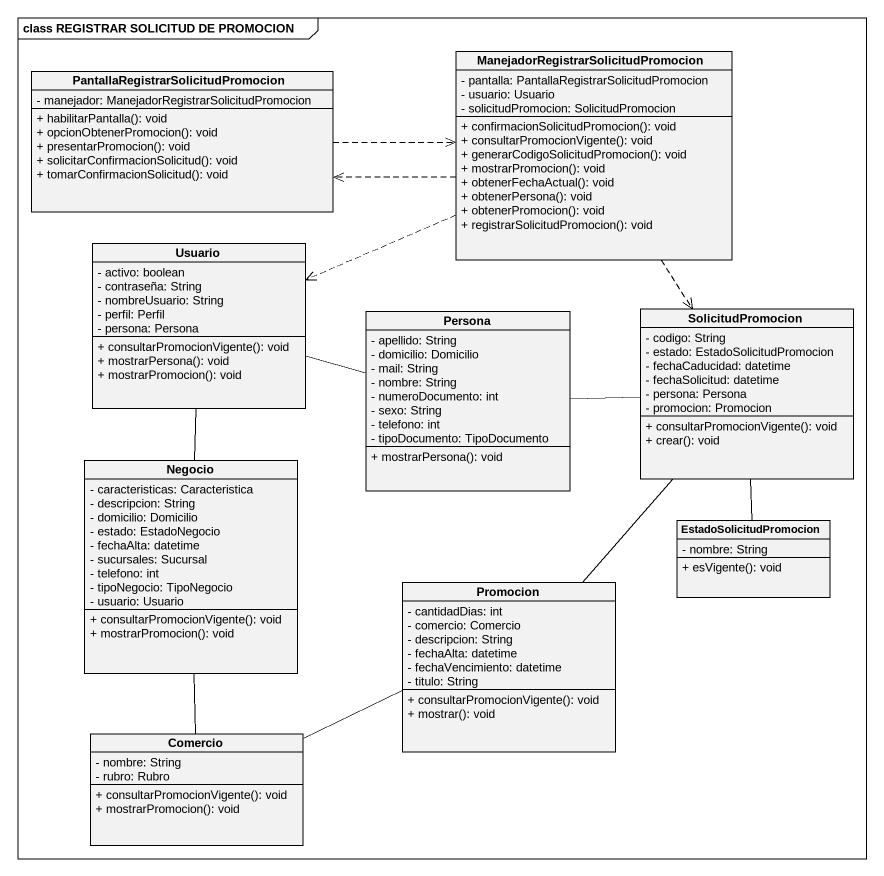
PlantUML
@startuml
mainframe class REGISTRAR SOLICITUD DE PROMOCION
hide circle
hide empty members
skinparam classAttributeIconSize 0
class "ManejadorRegistrarSolicitudPromocion" as ManejadorRegistrarSolicitudP {
  - pantalla: PantallaRegistrarSolicitudPromocion
  - usuario: Usuario
  - solicitudPromocion: SolicitudPromocion
  + confirmacionSolicitudPromocion(): void
  + consultarPromocionVigente(): void
  + generarCodigoSolicitudPromocion(): void
  + mostrarPromocion(): void
  + obtenerFechaActual(): void
  + obtenerPersona(): void
  + obtenerPromocion(): void
  + registrarSolicitudPromocion(): void
}
class "PantallaRegistrarSolicitudPromocion" as PantallaRegistrarSolicitudPr {
  - manejador: ManejadorRegistrarSolicitudPromocion
  + habilitarPantalla(): void
  + opcionObtenerPromocion(): void
  + presentarPromocion(): void
  + solicitarConfirmacionSolicitud(): void
  + tomarConfirmacionSolicitud(): void
}
class Usuario {
  - activo: boolean
  - contraseña: String
  - nombreUsuario: String
  - perfil: Perfil
  - persona: Persona
  + consultarPromocionVigente(): void
  + mostrarPersona(): void
  + mostrarPromocion(): void
}
class Persona {
  - apellido: String
  - domicilio: Domicilio
  - mail: String
  - nombre: String
  - numeroDocumento: int
  - sexo: String
  - telefono: int
  - tipoDocumento: TipoDocumento
  + mostrarPersona(): void
}
class SolicitudPromocion {
  - codigo: String
  - estado: EstadoSolicitudPromocion
  - fechaCaducidad: datetime
  - fechaSolicitud: datetime
  - persona: Persona
  - promocion: Promocion
  + consultarPromocionVigente(): void
  + crear(): void
}
class Negocio {
  - caracteristicas: Caracteristica
  - descripcion: String
  - domicilio: Domicilio
  - estado: EstadoNegocio
  - fechaAlta: datetime
  - sucursales: Sucursal
  - telefono: int
  - tipoNegocio: TipoNegocio
  - usuario: Usuario
  + consultarPromocionVigente(): void
  + mostrarPromocion(): void
}
class EstadoSolicitudPromocion {
  - nombre: String
  + esVigente(): void
}
class Promocion {
  - cantidadDias: int
  - comercio: Comercio
  - descripcion: String
  - fechaAlta: datetime
  - fechaVencimiento: datetime
  - titulo: String
  + consultarPromocionVigente(): void
  + mostrar(): void
}
class Comercio {
  - nombre: String
  - rubro: Rubro
  + consultarPromocionVigente(): void
  + mostrarPromocion(): void
}
ManejadorRegistrarSolicitudP .left.> PantallaRegistrarSolicitudPr
ManejadorRegistrarSolicitudP .left.> Usuario
ManejadorRegistrarSolicitudP ..> SolicitudPromocion
PantallaRegistrarSolicitudPr .right.> ManejadorRegistrarSolicitudP
Usuario -right- Persona
Persona -right- SolicitudPromocion
SolicitudPromocion -- EstadoSolicitudPromocion
Negocio -up- Usuario
Negocio -- Comercio
Promocion -up- SolicitudPromocion
Comercio -right- Promocion
@enduml
